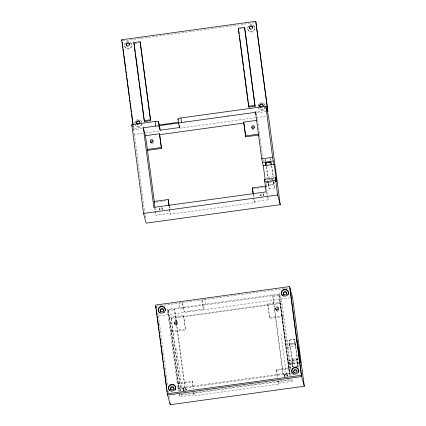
<?xml version="1.0" encoding="UTF-8"?>
<svg xmlns="http://www.w3.org/2000/svg" width="426" height="426" viewBox="0 0 426 426"><rect width="100%" height="100%" fill="white"/><g stroke="black" fill="none" stroke-linecap="round" stroke-linejoin="round"><path stroke-width="0.32" stroke-dasharray="2.13 1.6" d="M298.264 359.496L288.556 360.843L290.165 373.442L290.82 375.865M288.572 360.849L289.531 364.294L287.779 350.39L285.905 341.263L279.621 293.892L205.572 304.1A3.147 0.623 -7.6 0 0 202.616 305.133L203.681 309.074L184.192 311.757L183.132 307.822L182.52 303.232A3.147 0.623 -7.6 0 0 179.239 303.056L179.847 307.647A3.147 0.623 -7.6 0 1 183.132 307.822M122.683 40.901L254.78 22.695M134.722 43.436L139.712 42.749M239.795 28.952L244.162 28.35M133.109 125.872L133.46 128.503L142.657 127.236M184.719 121.437L186.034 121.256M227.436 115.552L228.751 115.371M254.386 111.836L266.873 110.116M133.46 128.503L133.785 129.717L142.987 128.444M256.681 112.778L265.883 111.511M133.098 129.568L134.408 134.419L142.95 133.242M145.58 132.88L160.038 130.883M179.756 128.167L255.334 117.752M255.989 117.661L266.506 116.213M267.858 177.237L273.162 176.508M270.515 179.447L267.571 179.852A15.309 0.394 82.2 0 0 269.157 188.974A15.309 0.394 82.2 0 0 268.582 182.152M271.106 179.367L272.869 179.122L273.364 180.944M266.543 182.514L273.524 181.551L273.897 184.351L268.598 185.081L268.226 182.28M265.467 182.738L273.812 181.588M268.678 185.294L273.982 184.565M156.315 202.11L165.884 200.79M253.252 188.75L266.649 186.902L266.122 182.956M269.189 189.027L274.493 188.297M153.855 207.355L155.98 215.231L170.011 213.298L170.256 214.209L254.439 202.606L254.008 199.325M253.241 194.485L254.194 201.695L268.226 199.762L267.704 195.832M156.507 306.188L289.925 287.8M178.574 391.334L177.919 388.911L167.375 309.361L179.847 307.647M182.52 303.232L183.585 307.173L203.069 304.483L203.681 309.074M185.081 388.086L174.495 309.159L174.74 310.069L185.081 388.086L178.845 388.949L168.259 310.022L278.945 294.765L289.531 373.693L283.295 374.55L283.05 373.645L272.709 295.628L283.295 374.55M168.259 310.022L168.504 310.932L174.74 310.069M272.954 296.533L279.19 295.676M157.657 312.945L158.472 315.975L289.914 297.859M169.5 317.242L183.531 315.309L185.603 329.985L171.571 331.918L169.5 317.242L167.375 309.361M283.817 316.449L269.786 318.382L267.714 303.706L281.746 301.773L283.817 316.449L290.713 368.458L276.682 370.396L276.437 369.486L290.468 367.553L290.713 368.458M180.8 391.143L171.103 317.95L280.228 302.913L290.005 376.046M171.103 317.95L171.263 318.557L280.393 303.514M171.327 331.007L185.358 329.074L185.603 329.985M269.541 317.471L283.572 315.538M285.787 340.401L295.415 339.069M289.11 340.278L294.409 339.549M286.352 344.064L295.985 342.738M298.434 367.297A15.309 0.394 82.2 0 0 295.468 345.135A15.309 0.394 82.2 0 0 294.707 343.851L289.403 344.581L290.058 347.009L289.691 344.213L294.989 343.484L295.058 343.771A11.539 0.298 82.2 0 1 297.151 357.494A11.539 0.298 82.2 0 1 297.96 365.907L292.662 366.637L291.634 361.408L296.933 360.678L297.96 365.907M287.252 347.398L296.48 346.125M291.927 358.793L297.226 358.064M292.172 359.895L297.47 359.166M288.583 360.891L299.499 359.39M288.828 363.346L299.739 361.839M289.483 364.225L298.711 362.952M289.531 364.294L298.519 363.058M295.394 366.488L298.046 366.12M179.351 391.542L178.222 383.022L192.254 381.089L193.452 389.21M178.222 383.022L178.467 383.933L192.499 381.994M178.6 388.038L289.286 372.782L289.531 373.693M177.919 388.911L290.165 373.442M181.401 395.046L290.527 380.003L290.367 379.401L181.236 394.439L181.401 395.046L181.226 393.725M179.229 393.757L180.044 396.787L194.075 394.854L194.32 395.765L278.503 384.161L278.072 380.887M277.912 380.631L278.258 383.251L292.289 381.318L291.943 378.698M254.567 26.971L254.716 27.514M247.836 29.176L247.98 29.719M264.908 104.988L265.057 105.536A3.541 3.472 -15.1 0 0 262.554 103.257M257.192 118.396L257.522 119.61M266.649 186.902L266.404 185.997L267.619 195.172M266.101 191.886L268.226 199.762M263.364 194.203L263.689 195.417M260.558 194.591L260.882 195.8M294.707 343.851L295.362 346.279L294.989 343.484M279.621 293.892L281.746 301.773M254.194 201.695L254.439 202.606M278.498 307.822L278.663 308.429M278.503 308.451L278.833 309.659M275.697 308.834L276.027 310.048M275.377 308.254L275.542 308.861M291.634 378.895L292.289 381.318M287.417 375.13L287.582 375.737M267.714 303.706L269.786 318.382M284.302 375.562L284.467 376.169M278.258 383.251L278.503 384.161M205.572 304.1L204.965 299.51A3.147 0.623 -7.6 0 0 202.009 300.548L203.069 304.483M131.41 43.942L131.559 44.49M124.68 46.146L124.823 46.695M141.751 121.964L141.895 122.507A3.541 3.472 -15.1 0 0 140.692 120.835M162.029 208.17L162.359 209.379M159.223 208.554L159.553 209.768M177.168 321.79L177.328 322.391M177.173 322.413L177.498 323.627M174.367 322.802L174.692 324.016M174.048 322.216L174.213 322.823M186.087 389.098L186.253 389.705M182.967 389.529L183.132 390.131M289.691 344.213L289.76 344.501A11.539 0.298 82.2 0 1 291.853 358.223A11.539 0.298 82.2 0 1 292.662 366.637M262.98 159.255L257.773 120.872M263.071 159.91L263.241 161.23M290.468 367.553L290.729 369.518M291.075 372.143L291.597 376.073M280.228 302.913L289.93 376.099M278.945 294.765L289.286 372.782M280.995 334.202L286.165 373.213M253.31 194.086L253.917 198.67M276.682 370.396L277.635 377.606M276.437 369.486L277.48 377.351M202.009 300.548L202.616 305.133M183.585 307.173L184.192 311.757M169.218 206.338L169.564 208.964M169.649 209.619L170.256 214.209M193.889 392.484L194.32 395.765M169.058 206.088L169.404 208.708M169.489 209.363L170.011 213.298M183.531 315.309L185.358 329.074M192.254 381.089L193.292 388.954M193.729 392.234L194.075 394.854M176.545 348.601L181.716 387.607M171.263 318.557L180.88 391.089M171.571 331.918L178.467 383.933M155.027 208.021L155.373 210.641M155.463 211.301L155.98 215.231M179.697 394.167L180.044 396.787M168.504 310.932L178.845 388.949M133.173 125.116L133.785 129.717M134.408 134.419L145.474 217.888M158.472 315.975L167.706 385.642M168.403 390.898L168.664 392.868M169.01 395.498L169.447 398.784M184.73 390.839A1.576 1.544 -15.1 0 1 182.972 389.087A1.576 1.544 -15.1 0 1 185.198 387.91A1.576 1.544 -15.1 0 1 185.704 390.328M183.42 390.839A1.576 1.544 -15.1 0 1 184.431 388.395A1.576 1.544 -15.1 0 1 186.194 390.36M284.813 376.509A1.576 1.544 -15.1 0 1 284.712 374.305A1.576 1.544 -15.1 0 1 286.959 374.23A1.576 1.544 -15.1 0 1 286.954 376.44M284.541 376.488A1.576 1.544 -15.1 0 1 286.043 374.406A1.576 1.544 -15.1 0 1 287.486 376.499M285.148 376.446A1.416 1.39 -15.1 0 1 287.587 376.477M284.722 376.515A1.416 1.39 -15.1 0 1 285.979 374.566A1.416 1.39 -15.1 0 1 287.353 376.414M183.649 390.802A1.416 1.39 -15.1 0 1 186.183 390.328M183.617 390.834A1.416 1.39 -15.1 0 1 183.601 389.044A1.416 1.39 -15.1 0 1 185.395 388.704A1.416 1.39 -15.1 0 1 186.024 390.376M292.465 366.727A15.309 0.394 82.2 0 1 291.634 361.408M289.403 344.581A15.309 0.394 82.2 0 1 290.074 345.273A15.309 0.394 82.2 0 1 293.035 367.095M297.891 366.743A15.309 0.394 82.2 0 1 296.933 360.678M261.213 196.524A1.416 1.39 -15.1 0 1 261.963 194.256A1.416 1.39 -15.1 0 1 263.657 195.933M262.821 193.287A1.416 1.39 -15.1 0 1 262.986 195.342A1.416 1.39 -15.1 0 1 260.888 195.31A1.416 1.39 -15.1 0 1 261.154 193.26M254.173 129.435A1.416 1.39 -15.1 0 1 252.501 129.408M159.793 210.38A1.416 1.39 -15.1 0 1 160.634 208.223A1.416 1.39 -15.1 0 1 162.354 209.768M161.369 207.169A1.416 1.39 -15.1 0 1 161.832 209.081A1.416 1.39 -15.1 0 1 159.883 209.555A1.416 1.39 -15.1 0 1 159.425 207.643M159.707 207.313A1.416 1.39 -15.1 0 1 159.942 207.153M153.056 143.211A1.416 1.39 -15.1 0 1 151.06 143.28M265.18 161.513A15.309 0.394 82.2 0 1 264.993 159.233M265.206 159.265A15.309 0.394 82.2 0 1 265.579 161.166M266.484 166.784A15.309 0.394 82.2 0 1 268.05 177.903M273.886 181.423A15.309 0.394 82.2 0 1 274.456 188.244A15.309 0.394 82.2 0 1 272.869 179.122M270.414 160.128A15.309 0.394 82.2 0 1 270.302 158.669M270.531 158.648A15.309 0.394 82.2 0 1 270.877 160.437M271.788 166.049A15.309 0.394 82.2 0 1 273.348 177.173M268.476 182.333A11.539 0.298 82.2 0 1 268.598 185.081M266.335 166.571A11.539 0.298 82.2 0 1 267.975 178.137M273.78 181.604A11.539 0.298 82.2 0 1 273.897 184.351M271.639 165.842A11.539 0.298 82.2 0 1 273.279 177.402M264.972 106.91A3.541 3.472 -15.1 0 1 258.635 108.103M258.034 106.575A3.541 3.472 -15.1 0 1 260.93 102.671A3.541 3.472 -15.1 0 1 264.993 105.302M265.185 107.118A3.541 3.472 -15.1 0 1 258.444 108.05M258.156 106.484A3.541 3.472 -15.1 0 1 258.886 104.546M134.877 123.545A3.541 3.472 -15.1 0 1 137.928 119.621A3.541 3.472 -15.1 0 1 141.89 122.581M141.709 124.216A3.541 3.472 -15.1 0 1 135.479 125.074M142.028 124.094A3.541 3.472 -15.1 0 1 135.287 125.02M134.999 123.46A3.541 3.472 -15.1 0 1 135.729 121.516M139.398 120.233A3.541 3.472 -15.1 0 1 139.739 120.329M252.884 25.475A3.541 3.472 -15.1 0 1 254.359 30.411A3.541 3.472 -15.1 0 1 249.189 31.391A3.541 3.472 -15.1 0 1 248.784 26.252M130.351 42.818A3.541 3.472 -15.1 0 1 131.064 47.584A3.541 3.472 -15.1 0 1 126.229 48.505A3.541 3.472 -15.1 0 1 125.18 43.798M175.107 323.472A1.576 1.544 -15.1 0 0 177.147 321.678A1.576 1.544 -15.1 0 0 174.564 320.858A1.576 1.544 -15.1 0 0 175.107 323.472M175.272 324.079A1.576 1.544 -15.1 0 0 177.312 322.285A1.576 1.544 -15.1 0 0 174.729 321.46A1.576 1.544 -15.1 0 0 175.272 324.079M276.442 309.505A1.576 1.544 -15.1 0 0 278.476 307.716A1.576 1.544 -15.1 0 0 275.899 306.89A1.576 1.544 -15.1 0 0 276.442 309.505M276.602 310.112A1.576 1.544 -15.1 0 0 278.641 308.317A1.576 1.544 -15.1 0 0 276.059 307.497A1.576 1.544 -15.1 0 0 276.602 310.112M277.007 311.188A1.416 1.39 -15.1 0 0 278.812 309.537A1.416 1.39 -15.1 0 0 276.474 308.839A1.416 1.39 -15.1 0 0 277.007 311.188M276.676 309.974A1.416 1.39 -15.1 0 0 278.482 308.328A1.416 1.39 -15.1 0 0 276.144 307.631A1.416 1.39 -15.1 0 0 276.676 309.974M175.672 325.15A1.416 1.39 -15.1 0 0 177.477 323.504A1.416 1.39 -15.1 0 0 175.139 322.807A1.416 1.39 -15.1 0 0 175.672 325.15M175.347 323.941A1.416 1.39 -15.1 0 0 177.152 322.29A1.416 1.39 -15.1 0 0 174.814 321.593A1.416 1.39 -15.1 0 0 175.347 323.941M250.142 31.402A3.541 3.472 -15.1 0 0 254.652 27.28A3.541 3.472 -15.1 0 0 248.811 25.539A3.541 3.472 -15.1 0 0 250.142 31.402M126.985 48.372A3.541 3.472 -15.1 0 0 131.496 44.256A3.541 3.472 -15.1 0 0 125.649 42.509A3.541 3.472 -15.1 0 0 126.985 48.372"/><path stroke-width="0.64" d="M179.357 125.553L179.618 127.518L160.128 130.202L159.068 126.266A3.147 0.623 -7.6 0 0 155.783 126.091L143.312 127.805L153.855 207.355L266.101 191.886L264.498 179.277L264.823 180.448M132.933 124.557L121.698 39.778L255.77 21.3L267.853 111.239L255.77 21.3M133.855 42.611L140.09 41.753L140.335 42.659L150.676 120.68L144.441 121.538L144.196 120.627L133.855 42.611L134.36 45.486M238.304 28.217L244.54 27.355L244.785 28.265L255.126 106.282L248.89 107.144L248.646 106.234L238.304 28.217L239.156 33.713M144.196 120.627L150.431 119.77L150.676 120.68M248.646 106.234L254.881 105.376L255.126 106.282M179.618 127.518L178.553 123.577L177.946 118.987A3.147 0.623 -7.6 0 1 180.901 117.954L265.861 106.244L268.476 115.941L280.239 204.666L146.166 223.144L143.551 213.447L131.794 124.722L155.176 121.501A3.147 0.623 -7.6 0 1 158.456 121.676L159.521 125.617L160.128 130.202M159.09 124.972L178.803 122.251M159.521 125.617L179.005 122.928M178.553 123.577A3.147 0.623 -7.6 0 1 181.508 122.544L255.557 112.336L256.212 114.764M145.436 135.686L159.468 133.753L161.539 148.429L147.508 150.362L145.436 135.686L143.312 127.805M258.475 135.069L245.722 136.826L243.651 122.15L257.043 120.302M159.713 134.659L243.896 123.061L243.651 122.15M147.263 149.451L161.294 147.518L161.539 148.429M245.477 135.915L258.87 134.073M265.164 179.33L263.518 167.61L261.724 158.845L272.635 157.338L265.861 106.244M262.288 162.508L273.204 161.001L274.269 165.171L275.718 174.985L276.378 181.236L275.409 177.77L275.436 178.297L277.624 194.97L280.239 204.666M265.297 162.62A15.309 0.394 82.2 0 0 265.339 163.025L265.994 165.453L265.627 162.657L266.804 162.492M268.572 162.253L269.749 162.088M265.339 163.025L270.643 162.295L271.298 164.724L271 162.487M263.188 165.842L274.104 164.335M264.519 179.335L275.436 177.834M264.764 181.79L275.675 180.283M275.212 181.322L276.33 181.162M154.942 207.366L154.159 201.466L168.19 199.533L169.127 205.683M253.156 193.83L252.373 187.93L265.765 186.082M143.551 213.447L277.624 194.97M289.6 286.586L155.527 305.064L167.29 393.789L170.23 404.7L304.302 386.222L292.54 297.497L289.6 286.586L301.358 375.317L304.302 386.222M167.29 393.789L301.358 375.317M252.373 187.93L253.225 193.425M177.946 118.987L178.249 120.116M121.698 39.778L122.022 40.992M154.159 201.466L154.404 202.371L147.508 150.362M131.794 124.722L132.284 126.538M156.182 307.492L155.857 306.278L156.118 308.248M273.204 161.001L272.635 157.338M296.698 338.894L298.695 348.883L300.442 362.792L299.473 359.326L299.739 361.839M289.925 287.8L301.688 376.525L167.615 395.003L167.354 393.033M244.54 27.355L254.881 105.376M255.557 112.336L261.724 158.845M239.332 35.028L239.593 36.993M239.763 38.303L243.416 65.838M243.587 67.148L244.284 72.393M244.46 73.709L248.108 101.244M248.283 102.554L248.89 107.144M243.986 123.716L245.722 136.826M180.901 117.954L181.508 122.544M158.456 121.676L159.068 126.266M159.468 133.753L161.294 147.518M168.19 199.533L168.968 205.433M155.176 121.501L155.783 126.091M140.09 41.753L150.431 119.77M134.536 46.796L135.228 52.041M135.404 53.356L139.052 80.892M139.227 82.202L143.743 116.293M143.919 117.603L144.441 121.538M122.198 42.302L122.459 44.277M122.635 45.587L122.896 47.563M123.071 48.878L123.769 54.134M123.939 55.449L125.42 66.621M125.595 67.936L125.856 69.907M126.032 71.222L126.293 73.192M126.469 74.507L126.73 76.478M126.905 77.793L127.598 83.054M127.773 84.364L129.254 95.541M129.429 96.851L129.69 98.827M129.866 100.142L130.127 102.112M130.303 103.427L130.995 108.683M131.171 109.999L131.432 111.969M131.607 113.284L133.088 124.456M169.969 402.73L170.23 404.7M156.294 309.564L156.986 314.819M157.162 316.135L158.642 327.312M158.818 328.622L159.079 330.597M159.255 331.907L159.516 333.883M159.691 335.198L159.952 337.168M160.123 338.484L160.82 343.739M160.996 345.055L162.476 356.227M162.652 357.542L162.913 359.512M163.089 360.827L163.35 362.798M163.52 364.113L163.781 366.083M163.957 367.398L164.218 369.374M164.393 370.684L164.654 372.659M164.83 373.975L166.747 388.432M166.917 389.747L167.178 391.718M282.316 295.527A3.541 3.472 -15.1 0 1 282.433 290.873A3.541 3.472 -15.1 0 1 287.156 290.463A3.541 3.472 -15.1 0 1 288.008 295.037M283.854 295.016A1.731 1.699 -15.1 0 1 284.712 292.273A1.731 1.699 -15.1 0 1 286.89 294.153M159.686 312.988A3.541 3.472 -15.1 0 1 158.717 308.616A3.541 3.472 -15.1 0 1 162.95 306.901A3.541 3.472 -15.1 0 1 165.341 310.698M164.644 312.306A3.541 3.472 -15.1 0 1 164.409 312.583M160.437 311.582A1.731 1.699 -15.1 0 1 161.859 309.191A1.731 1.699 -15.1 0 1 163.706 311.246M292.247 372.974A3.541 3.472 -15.1 0 1 294.883 367.814A3.541 3.472 -15.1 0 1 298.77 372.074M293.482 374.236A3.541 3.472 -15.1 0 1 293.184 374.033M293.892 372.51A1.731 1.699 -15.1 0 1 294.936 370.332A1.731 1.699 -15.1 0 1 297.146 371.334M169.495 390.52A3.541 3.472 -15.1 0 1 169.617 385.865A3.541 3.472 -15.1 0 1 174.34 385.455A3.541 3.472 -15.1 0 1 175.192 390.024M174.016 389.38A1.731 1.699 -15.1 0 1 173.925 389.609M170.778 389.598A1.731 1.699 -15.1 0 1 171.779 387.303A1.731 1.699 -15.1 0 1 174.026 388.427M251.968 128.109A1.416 1.39 -15.1 0 1 254.53 127.496M150.628 142.46A1.416 1.39 -15.1 0 1 153.11 141.347M265.696 162.945A11.539 0.298 82.2 0 1 265.957 164.292M265.899 163.051A15.309 0.394 82.2 0 1 266.085 164.186M270.643 162.295A15.309 0.394 82.2 0 1 270.595 161.891M260.142 107.102A1.731 1.699 -15.1 0 1 260.904 104.519A1.731 1.699 -15.1 0 1 263.257 105.856M137.06 124.174A1.731 1.699 -15.1 0 1 137.47 121.628A1.731 1.699 -15.1 0 1 139.968 122.363M249.62 28.771A1.731 1.699 -15.1 0 1 250.563 26.503A1.731 1.699 -15.1 0 1 252.831 27.482M126.804 46.242A1.731 1.699 -15.1 0 1 127.182 43.58A1.731 1.699 -15.1 0 1 129.712 44.57M283.791 296.022A3.541 3.472 -15.1 0 0 288.306 291.906A3.541 3.472 -15.1 0 0 282.459 290.159A3.541 3.472 -15.1 0 0 283.791 296.022M284.451 294.856A1.731 1.699 -15.1 0 0 286.693 292.886A1.731 1.699 -15.1 0 0 283.854 291.98A1.731 1.699 -15.1 0 0 284.451 294.856M160.634 312.993A3.541 3.472 -15.1 0 0 165.15 308.877A3.541 3.472 -15.1 0 0 159.303 307.13A3.541 3.472 -15.1 0 0 160.634 312.993M161.294 311.832A1.731 1.699 -15.1 0 0 163.536 309.856A1.731 1.699 -15.1 0 0 160.698 308.951A1.731 1.699 -15.1 0 0 161.294 311.832M294.132 374.039A3.541 3.472 -15.1 0 0 298.647 369.922A3.541 3.472 -15.1 0 0 292.8 368.176A3.541 3.472 -15.1 0 0 294.132 374.039M294.792 372.872A1.731 1.699 -15.1 0 0 297.034 370.902A1.731 1.699 -15.1 0 0 294.196 369.997A1.731 1.699 -15.1 0 0 294.792 372.872M170.975 391.009A3.541 3.472 -15.1 0 0 175.491 386.893A3.541 3.472 -15.1 0 0 169.644 385.152A3.541 3.472 -15.1 0 0 170.975 391.009M171.635 389.849A1.731 1.699 -15.1 0 0 173.877 387.873A1.731 1.699 -15.1 0 0 171.039 386.968A1.731 1.699 -15.1 0 0 171.635 389.849M252.613 128.418A1.416 1.39 -15.1 0 0 254.418 126.772A1.416 1.39 -15.1 0 0 252.08 126.075A1.416 1.39 -15.1 0 0 252.613 128.418M151.283 142.385A1.416 1.39 -15.1 0 0 153.088 140.734A1.416 1.39 -15.1 0 0 150.751 140.037A1.416 1.39 -15.1 0 0 151.283 142.385M260.813 107.038A1.731 1.699 -15.1 0 0 263.055 105.068A1.731 1.699 -15.1 0 0 260.217 104.162A1.731 1.699 -15.1 0 0 260.813 107.038M137.657 124.014A1.731 1.699 -15.1 0 0 139.898 122.044A1.731 1.699 -15.1 0 0 137.06 121.133A1.731 1.699 -15.1 0 0 137.657 124.014M250.472 29.021A1.731 1.699 -15.1 0 0 252.714 27.051A1.731 1.699 -15.1 0 0 249.876 26.146A1.731 1.699 -15.1 0 0 250.472 29.021M127.315 45.997A1.731 1.699 -15.1 0 0 129.557 44.022A1.731 1.699 -15.1 0 0 126.719 43.117A1.731 1.699 -15.1 0 0 127.315 45.997"/></g></svg>
